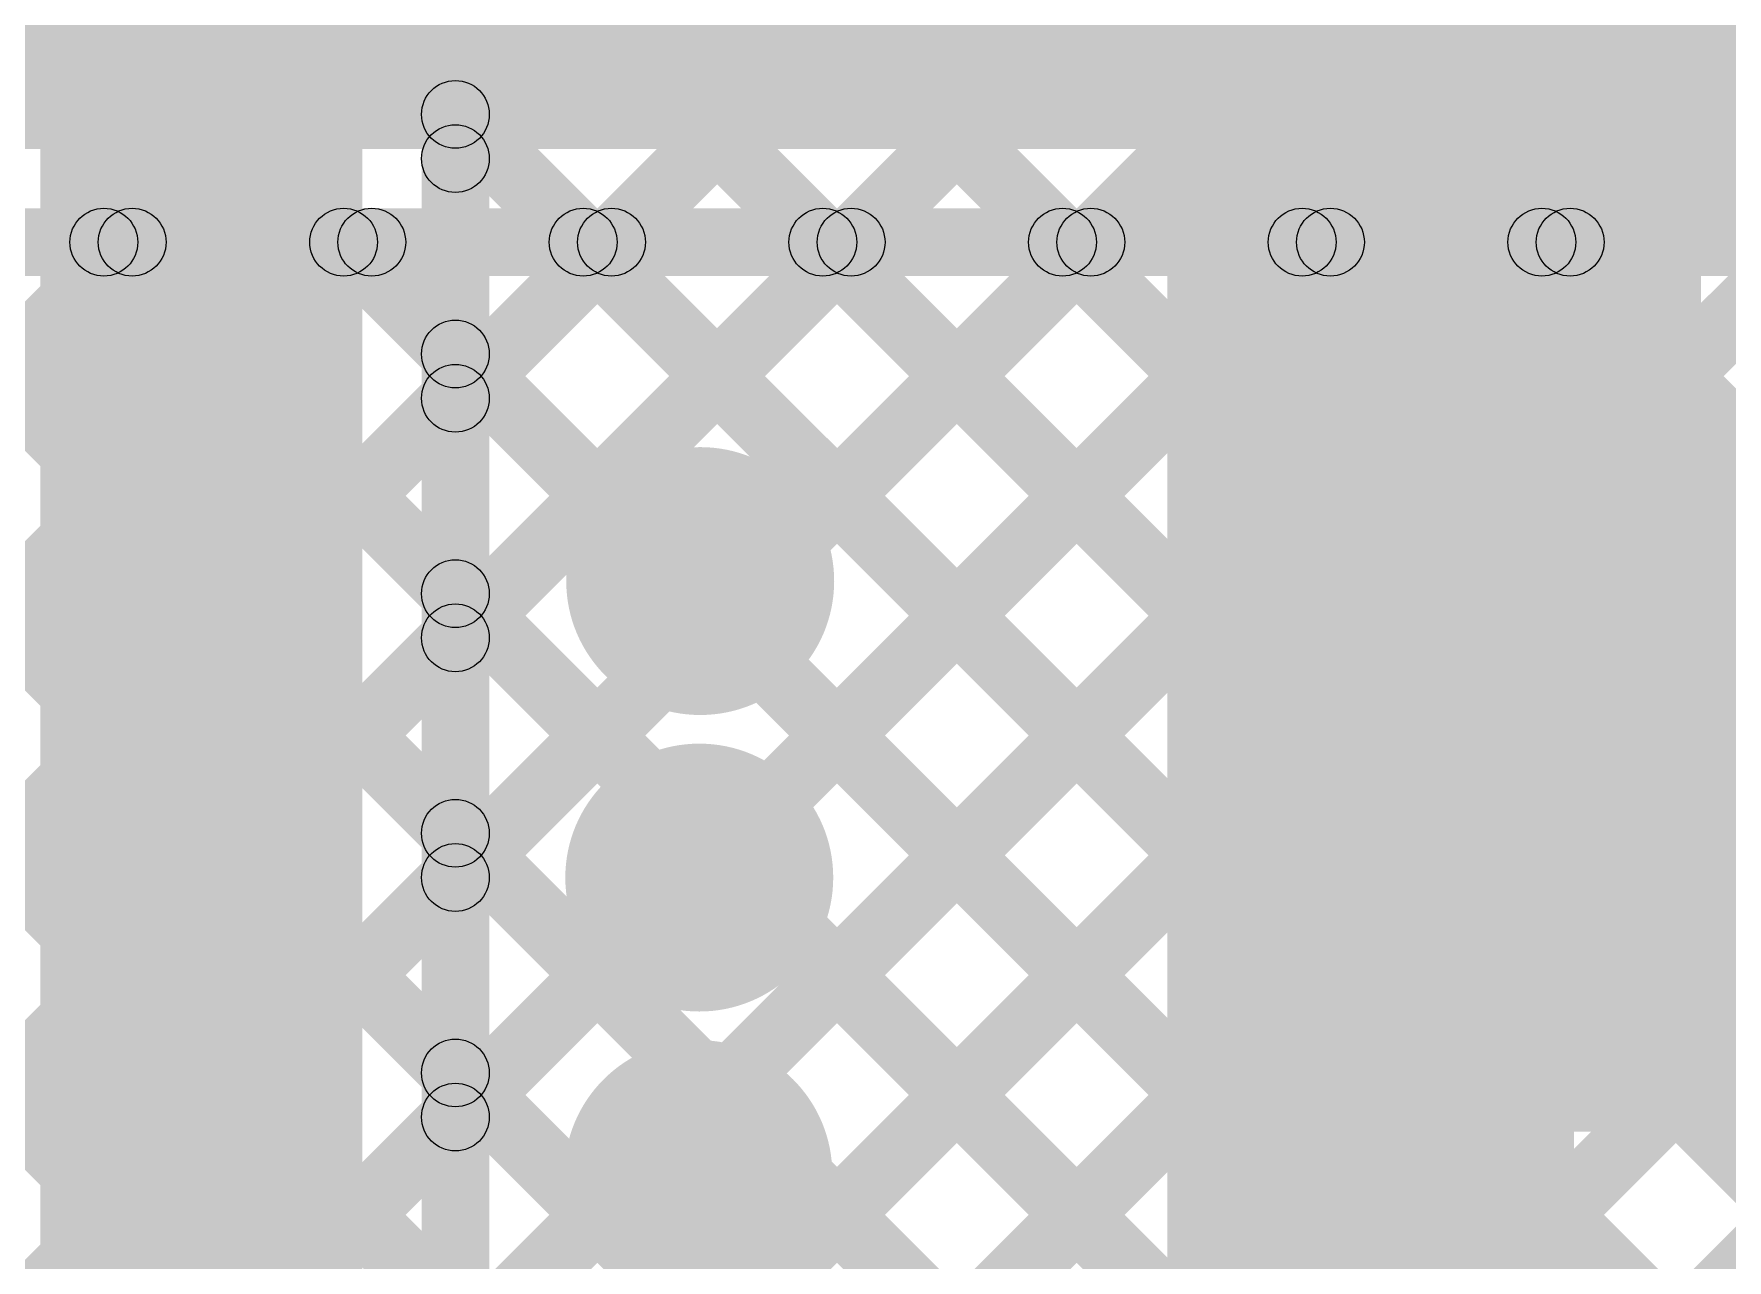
# Model space of a CAD drawing. Header units: millimetres. Extents: x 3.07 to 5.81, y 1.29 to 3.84.
# Drawn here: x 4.8832 to 5.0831, y 1.8048 to 1.9496 of the extents above; entities that cross this region are included whole.
import ezdxf

# ---------------------------------------------------------------- set-up
doc = ezdxf.new("R2010")
doc.units = ezdxf.units.MM
doc.header["$MEASUREMENT"] = 0
for name, color, linetype in [('BottomLayer', 5, 'Continuous'), ('BottomSolder', 6, 'Continuous'), ('TopLayer', 1, 'Continuous'), ('TopSolder', 216, 'Continuous'), ('ViaHoleLayer', 16, 'Continuous')]:
    doc.layers.add(name, color=color, linetype=linetype)

msp = doc.modelspace()

# ---------------------------------------------------------------- hatches: boundary and pattern name
at = {"layer": 'BottomLayer'}
for points in [[(4.93583, 1.84718), (4.93017, 1.85284), (5.56716, 2.48983), (5.57282, 2.48417)], [(4.93583, 1.87547), (4.93017, 1.88113), (5.53887, 2.48983), (5.54453, 2.48417)], [(4.93583, 1.79062), (4.93017, 1.79627), (5.62373, 2.48983), (5.62938, 2.48417)], [(4.93583, 1.8189), (4.93017, 1.82456), (5.59544, 2.48983), (5.6011, 2.48417)], [(4.93583, 1.90375), (4.93017, 1.90941), (5.51059, 2.48983), (5.51625, 2.48417)], [(4.93583, 1.93204), (4.93017, 1.93769), (5.48231, 2.48983), (5.48796, 2.48417)], [(5.017, 1.872), (5.08, 1.872), (5.08, 2.121), (5.017, 2.121)], [(4.93017, 2.07867), (4.93583, 2.08433), (5.18567, 1.83449), (5.18001, 1.82883)], [(4.884, 1.449), (4.922, 1.449), (4.922, 2.071), (4.884, 2.071)], [(4.93017, 2.05039), (4.93583, 2.05605), (5.1743, 1.81757), (5.16864, 1.81192)], [(4.93017, 2.0221), (4.93583, 2.02776), (5.29083, 1.67276), (5.28517, 1.6671)], [(4.937, 1.467), (4.929, 1.467), (4.929, 2.025), (4.937, 2.025)], [(4.913, 1.433), (4.893, 1.433), (4.893, 2.012), (4.913, 2.012)], [(4.93583, 1.76233), (4.93017, 1.76799), (5.17027, 2.00808), (5.17592, 2.00243)], [(4.93017, 1.99382), (4.93583, 1.99948), (5.29083, 1.64448), (5.28517, 1.63882)], [(4.93583, 1.73405), (4.93017, 1.7397), (5.17201, 1.98155), (5.17767, 1.97589)], [(4.93017, 1.96554), (4.93583, 1.97119), (5.29083, 1.61619), (5.28517, 1.61054)], [(4.93583, 1.70576), (4.93017, 1.71142), (5.17027, 1.95152), (5.17593, 1.94586)], [(4.93017, 1.93725), (4.93583, 1.94291), (5.29083, 1.58791), (5.28517, 1.58225)], [(4.93583, 1.67748), (4.93017, 1.68314), (5.17434, 1.92731), (5.18, 1.92165)], [(4.93583, 1.64919), (4.93017, 1.65485), (5.19551, 1.92019), (5.20116, 1.91453)], [(4.93017, 1.90897), (4.93583, 1.91462), (5.29083, 1.55962), (5.28517, 1.55397)], [(4.93017, 1.88068), (4.93583, 1.88634), (5.29083, 1.53134), (5.28517, 1.52568)], [(4.93017, 1.8524), (4.93583, 1.85806), (5.30838, 1.48551), (5.30272, 1.47985)], [(4.93017, 1.82411), (4.93583, 1.82977), (5.29483, 1.47077), (5.28917, 1.46511)]]:
    msp.add_hatch(color=5, dxfattribs=at).paths.add_polyline_path(points)
h = msp.add_hatch(color=5, dxfattribs=at)
edge = h.paths.add_edge_path()
edge.add_arc((4.933, 1.94008), 0.004, 0, 360)
h = msp.add_hatch(color=5, dxfattribs=at)
edge = h.paths.add_edge_path()
edge.add_arc((4.933, 1.93487), 0.004, 0, 360)
h = msp.add_hatch(color=5, dxfattribs=at)
edge = h.paths.add_edge_path()
edge.add_arc((4.933, 1.9118), 0.004, 0, 360)
h = msp.add_hatch(color=5, dxfattribs=at)
edge = h.paths.add_edge_path()
edge.add_arc((4.933, 1.90658), 0.004, 0, 360)
h = msp.add_hatch(color=5, dxfattribs=at)
edge = h.paths.add_edge_path()
edge.add_arc((5.037, 1.887), 0.01181, 0, 360)
h = msp.add_hatch(color=5, dxfattribs=at)
edge = h.paths.add_edge_path()
edge.add_arc((5.065, 1.887), 0.01181, 0, 360)
h = msp.add_hatch(color=5, dxfattribs=at)
edge = h.paths.add_edge_path()
edge.add_arc((4.96189, 1.885), 0.01181, 0, 360)
h = msp.add_hatch(color=5, dxfattribs=at)
edge = h.paths.add_edge_path()
edge.add_arc((4.933, 1.88351), 0.004, 0, 360)
h = msp.add_hatch(color=5, dxfattribs=at)
edge = h.paths.add_edge_path()
edge.add_arc((4.933, 1.8783), 0.004, 0, 360)
h = msp.add_hatch(color=5, dxfattribs=at)
edge = h.paths.add_edge_path()
edge.add_arc((4.96178, 1.85), 0.01181, 0, 360)
h = msp.add_hatch(color=5, dxfattribs=at)
edge = h.paths.add_edge_path()
edge.add_arc((4.933, 1.85523), 0.004, 0, 360)
h = msp.add_hatch(color=5, dxfattribs=at)
edge = h.paths.add_edge_path()
edge.add_arc((4.933, 1.85001), 0.004, 0, 360)
h = msp.add_hatch(color=5, dxfattribs=at)
edge = h.paths.add_edge_path()
edge.add_arc((4.933, 1.82694), 0.004, 0, 360)
h = msp.add_hatch(color=5, dxfattribs=at)
edge = h.paths.add_edge_path()
edge.add_arc((4.96167, 1.815), 0.01181, 0, 360)
h = msp.add_hatch(color=5, dxfattribs=at)
edge = h.paths.add_edge_path()
edge.add_arc((4.933, 1.82173), 0.004, 0, 360)
at = {"layer": 'BottomSolder'}
h = msp.add_hatch(color=6, dxfattribs=at)
edge = h.paths.add_edge_path()
edge.add_arc((5.037, 1.887), 0.01581, 0, 360)
h = msp.add_hatch(color=6, dxfattribs=at)
edge = h.paths.add_edge_path()
edge.add_arc((5.065, 1.887), 0.01581, 0, 360)
h = msp.add_hatch(color=6, dxfattribs=at)
edge = h.paths.add_edge_path()
edge.add_arc((4.96189, 1.885), 0.01581, 0, 360)
h = msp.add_hatch(color=6, dxfattribs=at)
edge = h.paths.add_edge_path()
edge.add_arc((4.96178, 1.85), 0.01581, 0, 360)
h = msp.add_hatch(color=6, dxfattribs=at)
edge = h.paths.add_edge_path()
edge.add_arc((4.96167, 1.815), 0.01581, 0, 360)
at = {"layer": 'TopLayer'}
for points in [[(4.858, 1.936), (4.858, 1.956), (5.122, 1.956), (5.122, 1.936)], [(4.60024, 1.37017), (4.59458, 1.37583), (5.17027, 1.95152), (5.17593, 1.94586)], [(4.86691, 1.921), (4.86691, 1.929), (5.122, 1.929), (5.122, 1.921)], [(4.40225, 1.37017), (4.39659, 1.37583), (4.94859, 1.92783), (4.95425, 1.92217)], [(4.43053, 1.37017), (4.42487, 1.37583), (4.97687, 1.92783), (4.98253, 1.92217)], [(4.45882, 1.37017), (4.45316, 1.37583), (5.00516, 1.92783), (5.01082, 1.92217)], [(4.4871, 1.37017), (4.48144, 1.37583), (5.03344, 1.92783), (5.0391, 1.92217)], [(4.51538, 1.37017), (4.50973, 1.37583), (5.06173, 1.92783), (5.06738, 1.92217)], [(4.54367, 1.37017), (4.53801, 1.37583), (5.09001, 1.92783), (5.09567, 1.92217)], [(4.57195, 1.37017), (4.5663, 1.37583), (5.1183, 1.92783), (5.12395, 1.92217)], [(4.62852, 1.37017), (4.62286, 1.37583), (5.17434, 1.92731), (5.18, 1.92165)], [(4.83828, 1.83449), (4.83262, 1.84015), (4.92031, 1.92783), (4.92596, 1.92217)], [(4.83883, 1.86332), (4.83317, 1.86898), (4.89202, 1.92783), (4.89768, 1.92217)], [(4.86136, 1.92121), (4.86701, 1.92687), (5.12906, 1.66483), (5.1234, 1.65917)], [(4.88868, 1.92217), (4.89434, 1.92783), (5.15734, 1.66483), (5.15168, 1.65917)], [(4.91697, 1.92217), (4.92262, 1.92783), (5.18562, 1.66483), (5.17997, 1.65917)], [(4.94525, 1.92217), (4.95091, 1.92783), (5.21391, 1.66483), (5.20825, 1.65917)], [(4.97354, 1.92217), (4.97919, 1.92783), (5.24219, 1.66483), (5.23654, 1.65917)], [(5.00182, 1.92217), (5.00748, 1.92783), (5.26383, 1.67148), (5.25817, 1.66582)], [(5.0301, 1.92217), (5.03576, 1.92783), (5.26383, 1.69976), (5.25817, 1.6941)], [(5.05839, 1.92217), (5.06405, 1.92783), (5.1743, 1.81757), (5.16864, 1.81192)], [(4.83877, 1.91552), (4.84443, 1.92117), (5.10077, 1.66483), (5.09511, 1.65917)], [(4.65681, 1.37017), (4.65115, 1.37583), (5.19551, 1.92019), (5.20116, 1.91453)], [(5.017, 1.82), (5.175, 1.82), (5.175, 1.902), (5.017, 1.902)], [(5.017, 1.333), (5.065, 1.333), (5.065, 1.899), (5.017, 1.899)], [(4.83495, 1.89105), (4.84061, 1.8967), (5.07783, 1.65949), (5.07217, 1.65383)], [(4.83317, 1.86455), (4.83883, 1.8702), (5.07783, 1.6312), (5.07217, 1.62555)]]:
    msp.add_hatch(color=1, dxfattribs=at).paths.add_polyline_path(points)
h = msp.add_hatch(color=1, dxfattribs=at)
edge = h.paths.add_edge_path()
edge.add_arc((4.89151, 1.925), 0.004, 0, 360)
h = msp.add_hatch(color=1, dxfattribs=at)
edge = h.paths.add_edge_path()
edge.add_arc((4.89485, 1.925), 0.004, 0, 360)
h = msp.add_hatch(color=1, dxfattribs=at)
edge = h.paths.add_edge_path()
edge.add_arc((4.9198, 1.925), 0.004, 0, 360)
h = msp.add_hatch(color=1, dxfattribs=at)
edge = h.paths.add_edge_path()
edge.add_arc((4.92313, 1.925), 0.004, 0, 360)
h = msp.add_hatch(color=1, dxfattribs=at)
edge = h.paths.add_edge_path()
edge.add_arc((4.94808, 1.925), 0.004, 0, 360)
h = msp.add_hatch(color=1, dxfattribs=at)
edge = h.paths.add_edge_path()
edge.add_arc((4.95142, 1.925), 0.004, 0, 360)
h = msp.add_hatch(color=1, dxfattribs=at)
edge = h.paths.add_edge_path()
edge.add_arc((4.97636, 1.925), 0.004, 0, 360)
h = msp.add_hatch(color=1, dxfattribs=at)
edge = h.paths.add_edge_path()
edge.add_arc((4.9797, 1.925), 0.004, 0, 360)
h = msp.add_hatch(color=1, dxfattribs=at)
edge = h.paths.add_edge_path()
edge.add_arc((5.00465, 1.925), 0.004, 0, 360)
h = msp.add_hatch(color=1, dxfattribs=at)
edge = h.paths.add_edge_path()
edge.add_arc((5.00799, 1.925), 0.004, 0, 360)
h = msp.add_hatch(color=1, dxfattribs=at)
edge = h.paths.add_edge_path()
edge.add_arc((5.03293, 1.925), 0.004, 0, 360)
h = msp.add_hatch(color=1, dxfattribs=at)
edge = h.paths.add_edge_path()
edge.add_arc((5.03627, 1.925), 0.004, 0, 360)
h = msp.add_hatch(color=1, dxfattribs=at)
edge = h.paths.add_edge_path()
edge.add_arc((5.06122, 1.925), 0.004, 0, 360)
h = msp.add_hatch(color=1, dxfattribs=at)
edge = h.paths.add_edge_path()
edge.add_arc((5.06456, 1.925), 0.004, 0, 360)
h = msp.add_hatch(color=1, dxfattribs=at)
edge = h.paths.add_edge_path()
edge.add_arc((5.037, 1.887), 0.01181, 0, 360)
h = msp.add_hatch(color=1, dxfattribs=at)
edge = h.paths.add_edge_path()
edge.add_arc((5.065, 1.887), 0.01181, 0, 360)
h = msp.add_hatch(color=1, dxfattribs=at)
edge = h.paths.add_edge_path()
edge.add_arc((4.96189, 1.885), 0.01181, 0, 360)
h = msp.add_hatch(color=1, dxfattribs=at)
edge = h.paths.add_edge_path()
edge.add_arc((4.96178, 1.85), 0.01181, 0, 360)
h = msp.add_hatch(color=1, dxfattribs=at)
edge = h.paths.add_edge_path()
edge.add_arc((4.96167, 1.815), 0.01181, 0, 360)
at = {"layer": 'TopSolder'}
h = msp.add_hatch(color=216, dxfattribs=at)
edge = h.paths.add_edge_path()
edge.add_arc((5.037, 1.887), 0.01581, 0, 360)
h = msp.add_hatch(color=216, dxfattribs=at)
edge = h.paths.add_edge_path()
edge.add_arc((5.065, 1.887), 0.01581, 0, 360)
h = msp.add_hatch(color=216, dxfattribs=at)
edge = h.paths.add_edge_path()
edge.add_arc((4.96189, 1.885), 0.01581, 0, 360)
h = msp.add_hatch(color=216, dxfattribs=at)
edge = h.paths.add_edge_path()
edge.add_arc((4.96178, 1.85), 0.01581, 0, 360)
h = msp.add_hatch(color=216, dxfattribs=at)
edge = h.paths.add_edge_path()
edge.add_arc((4.96167, 1.815), 0.01581, 0, 360)
at = {"layer": 'ViaHoleLayer'}
h = msp.add_hatch(color=16, dxfattribs=at)
edge = h.paths.add_edge_path()
edge.add_arc((5.037, 1.887), 0.00787, 0, 360)
h = msp.add_hatch(color=16, dxfattribs=at)
edge = h.paths.add_edge_path()
edge.add_arc((5.065, 1.887), 0.00787, 0, 360)
h = msp.add_hatch(color=16, dxfattribs=at)
edge = h.paths.add_edge_path()
edge.add_arc((4.96189, 1.885), 0.00787, 0, 360)
h = msp.add_hatch(color=16, dxfattribs=at)
edge = h.paths.add_edge_path()
edge.add_arc((4.96178, 1.85), 0.00787, 0, 360)
h = msp.add_hatch(color=16, dxfattribs=at)
edge = h.paths.add_edge_path()
edge.add_arc((4.96167, 1.815), 0.00787, 0, 360)

# ---------------------------------------------------------------- linework, layer by layer
at = {"layer": 'BottomLayer'}
for centre in [(4.933, 1.94008), (4.933, 1.93487), (4.933, 1.9118), (4.933, 1.90658), (4.933, 1.88351), (4.933, 1.8783), (4.933, 1.85523), (4.933, 1.85001), (4.933, 1.82694), (4.933, 1.82173)]:
    msp.add_circle(centre, 0.004, dxfattribs=at)
at = {"layer": 'TopLayer'}
for centre in [(4.89151, 1.925), (4.89485, 1.925), (4.9198, 1.925), (4.92313, 1.925), (4.94808, 1.925), (4.95142, 1.925), (4.97636, 1.925), (4.9797, 1.925), (5.00465, 1.925), (5.00799, 1.925), (5.03293, 1.925), (5.03627, 1.925), (5.06122, 1.925), (5.06456, 1.925)]:
    msp.add_circle(centre, 0.004, dxfattribs=at)

doc.saveas('drawing.dxf')
